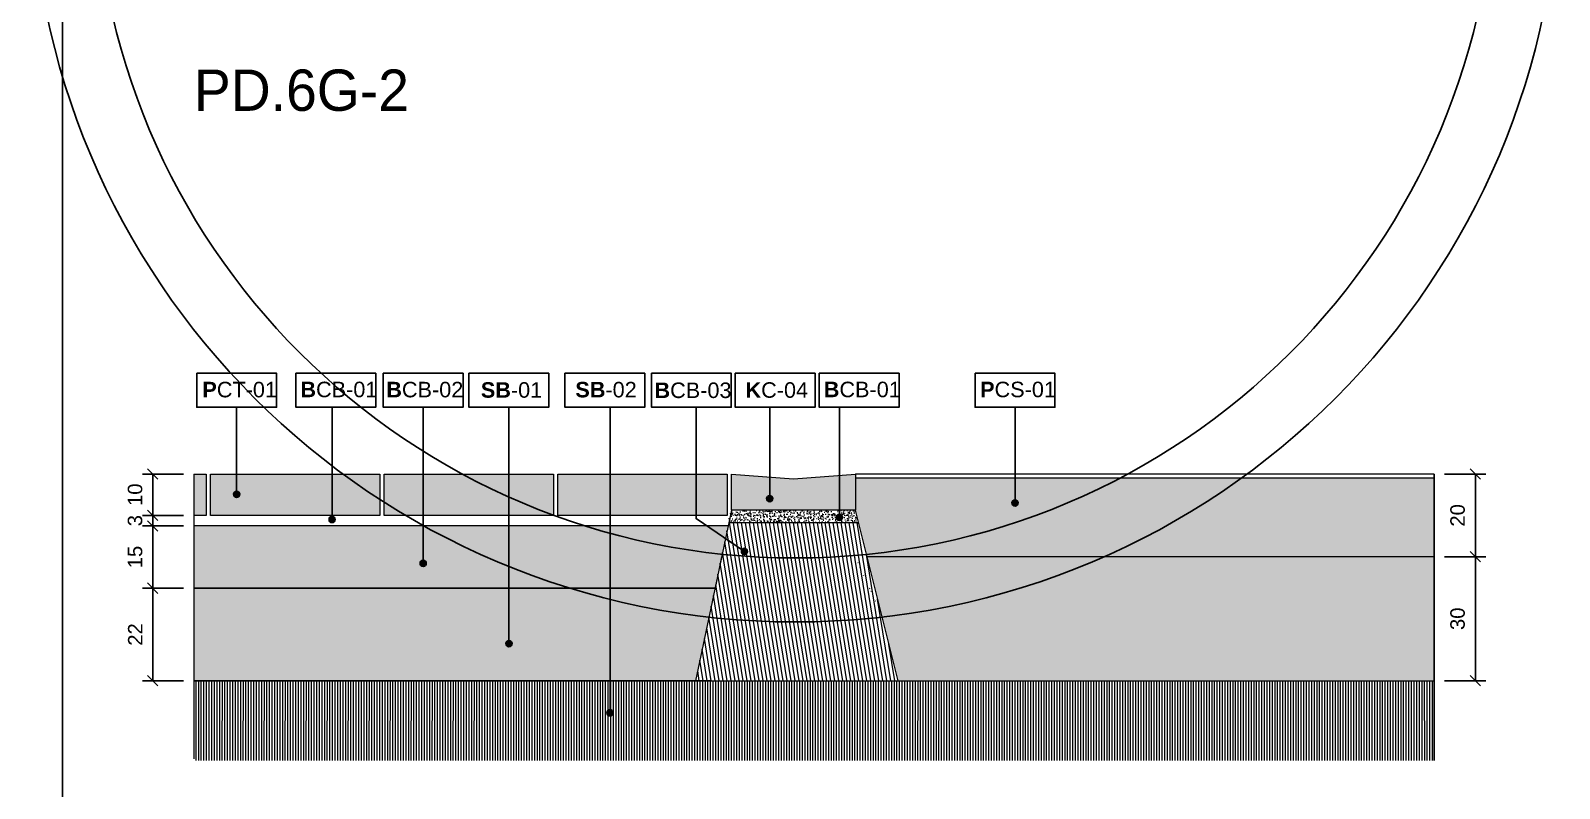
# Model space of a CAD drawing. Header units: metres. Extents: x -325 to 301, y -147 to 149.
# Drawn here: x 72.157 to 75.855, y 58.396 to 60.229 of the extents above; entities that cross this region are included whole.
import ezdxf

# ---------------------------------------------------------------- set-up
doc = ezdxf.new("R2010")
doc.units = ezdxf.units.M
doc.layers.get('Defpoints').update_dxf_attribs({"lineweight": 13})
doc.layers.add('-aux', color=50, linetype='Continuous', plot=False)
doc.layers.add('-AUX_RIM', color=2, linetype='Continuous', plot=False)
doc.layers.add('0-TX-1_25', color=7, linetype='Continuous', true_color=0x3f4f7f)
doc.layers.add('3-TR-paviment fort', color=7, linetype='Continuous', true_color=0xd1d1d1)
for name, color, linetype, lineweight in [('1-CM', 7, 'Continuous', 0), ('2-L-secció', 1, 'Continuous', 0), ('3-TR Formigó', 252, 'Continuous', 0), ('3-TR Seleccionat', 44, 'Continuous', 0), ('3-TR Tot-u', 37, 'Continuous', 0)]:
    doc.layers.add(name, color=color, linetype=linetype, lineweight=lineweight)
for name, color, linetype in [('1-SECCIÓ', 1, 'Continuous'), ('A-KEYPLAN_HATCH', 7, 'Continuous'), ('A_TEXT_2', 7, 'Continuous')]:
    doc.layers.add(name, color=color, linetype=linetype)
doc.layers.add('3-TR tot_u', color=7, linetype='Continuous', lineweight=5, true_color=0x787878)
doc.styles.get("Standard").update_dxf_attribs({"font": 'arial.ttf'})
doc.styles.add('x-llegenda materials$0$ENGRAVERS', font='TT0586M.TTF')
doc.dimstyles.new('ISO-25', dxfattribs={"dimtxt": 0.1, "dimasz": 0.1, "dimexe": 0.1, "dimexo": 0.1, "dimgap": 0.1, "dimtad": 1, "dimdec": 0, "dimlfac": 100, "dimzin": 9, "dimtxsty": 'Standard', "dimblk": 'OBLIQUE', "dimcen": 0.1, "dimadec": 0, "dimazin": 0, "dimtfac": 1, "dimtdec": 0, "dimtmove": 0, "dimatfit": 3, "dimldrblk": 'OBLIQUE', "dimfxl": 1, "dimarcsym": 0})

# ---------------------------------------------------------------- blocks, each defined once
blk = doc.blocks.new('PCB01')
at = {"layer": 'A-KEYPLAN_HATCH'}
blk.add_lwpolyline([(0.001, 0.00548), (0.01387, 0.00548), (0.01387, 0), (0.001, 0)], close=True, dxfattribs=at)
at = {"layer": 'A_TEXT_2', "insert": (0.0002, 0.00409), "char_height": 0.0025, "attachment_point": 1}
blk.add_mtext_dynamic_manual_height_columns('\\pi0.00171;{\\fArial|b1|i0|c0|p34;P}CT-01', width=0.0145619, gutter_width=0.015, heights=[0], dxfattribs=at)
blk = doc.blocks.new('hatch keyplan 2')
at = {"layer": 'A-KEYPLAN_HATCH'}
blk.add_lwpolyline([(0, 0.00548), (0.01287, 0.00548), (0.01287, 0), (0, 0)], close=True, dxfattribs=at)
blk = doc.blocks.new('hatch keyplan')
at = {"layer": 'A-KEYPLAN_HATCH'}
blk.add_blockref('hatch keyplan 2', (1.43058, 0.85215), dxfattribs=at)
blk = doc.blocks.new('B-CB02')
at = {"layer": 'A-KEYPLAN_HATCH'}
blk.add_blockref('hatch keyplan', (-1.43058, -0.85215), dxfattribs=at)
at = {"layer": 'A_TEXT_2', "insert": (-0.0008, 0.00409), "char_height": 0.0025, "attachment_point": 1}
blk.add_mtext_dynamic_manual_height_columns('\\pi0.00129;{\\fArial|b1|i0|c0|p34;B}CB-02', width=0.0145619, gutter_width=0.015, heights=[0], dxfattribs=at)
blk = doc.blocks.new('B-CB01')
at = {"layer": 'A-KEYPLAN_HATCH'}
blk.add_blockref('hatch keyplan', (-1.43058, -0.85215), dxfattribs=at)
at = {"layer": 'A_TEXT_2', "insert": (-0.0008, 0.00411), "char_height": 0.0025, "attachment_point": 1}
blk.add_mtext_dynamic_manual_height_columns('\\pi0.00152;{\\fArial|b1|i0|c0|p34;B}CB-01', width=0.0145619, gutter_width=0.015, heights=[0], dxfattribs=at)
blk = doc.blocks.new('SB-01')
at = {"layer": 'A-KEYPLAN_HATCH'}
blk.add_blockref('hatch keyplan', (-1.43058, -0.85215), dxfattribs=at)
at = {"layer": 'A_TEXT_2', "insert": (-0.0008, 0.00403), "char_height": 0.0025, "attachment_point": 1}
blk.add_mtext_dynamic_manual_height_columns('\\pi0.00271;{\\fArial|b1|i0|c0|p34;SB}-01', width=0.0145619, gutter_width=0.015, heights=[0], dxfattribs=at)
blk = doc.blocks.new('B-CB03')
at = {"layer": 'A-KEYPLAN_HATCH'}
blk.add_blockref('hatch keyplan', (-1.43058, -0.85215), dxfattribs=at)
at = {"layer": 'A_TEXT_2', "insert": (-0.0008, 0.00398), "char_height": 0.0025, "attachment_point": 1}
blk.add_mtext_dynamic_manual_height_columns('\\pi0.00128;{\\fArial|b1|i0|c0|p34;B}CB-03', width=0.0145619, gutter_width=0.015, heights=[0], dxfattribs=at)
blk = doc.blocks.new('PCS01')
at = {"layer": 'A-KEYPLAN_HATCH'}
blk.add_blockref('hatch keyplan', (-1.42958, -0.85215), dxfattribs=at)
at = {"layer": 'A_TEXT_2', "insert": (0.0002, 0.00411), "char_height": 0.0025, "attachment_point": 1}
blk.add_mtext_dynamic_manual_height_columns('\\pi0.00161;{\\fArial|b1|i0|c0|p34;P}CS-01', width=0.0145619, gutter_width=0.015, heights=[0], dxfattribs=at)
blk = doc.blocks.new('_Oblique')
at = {"color": 0, "lineweight": -2}
blk.add_line((-0.5, -0.5), (0.5, 0.5), dxfattribs=at)
blk = doc.blocks.new('*D1279')
at = {"layer": '0-TX-1_25', "color": 0, "lineweight": -2, "transparency": 16777216}
for p, q in [((75.5773, 59.1563), (75.677, 59.1563)), ((75.652, 59.1563), (75.652, 58.9563)), ((75.5773, 58.9563), (75.677, 58.9563))]:
    blk.add_line(p, q, dxfattribs=at)
at = {"layer": 'Defpoints', "color": 0, "transparency": 16777216}
for p in [(75.5523, 59.1563, 0), (75.5523, 58.9563, 0), (75.652, 58.9563)]:
    blk.add_point(p, dxfattribs=at)
at = {"layer": '0-TX-1_25', "color": 0, "lineweight": -2, "transparency": 16777216, "xscale": 0.025, "yscale": 0.025, "zscale": 0.025}
for p, rotation in [((75.652, 59.1563), 90), ((75.652, 58.9563), 270)]:
    blk.add_blockref('_Oblique', p, dxfattribs=dict(at, rotation=rotation))
at = {"layer": '0-TX-1_25', "color": 0, "transparency": 16777216, "insert": (75.6091, 59.0563), "char_height": 0.035, "attachment_point": 5, "rotation": 90}
blk.add_mtext('20', dxfattribs=at)
blk = doc.blocks.new('*D1280')
at = {"layer": '0-TX-1_25', "color": 0, "lineweight": -2, "transparency": 16777216}
for p, q in [((75.5773, 58.9563), (75.677, 58.9563)), ((75.652, 58.9563), (75.652, 58.6563)), ((75.5773, 58.6563), (75.677, 58.6563))]:
    blk.add_line(p, q, dxfattribs=at)
at = {"layer": 'Defpoints', "color": 0, "transparency": 16777216}
for p in [(75.5523, 58.9563, 0), (75.5523, 58.6563, 0), (75.652, 58.6563)]:
    blk.add_point(p, dxfattribs=at)
at = {"layer": '0-TX-1_25', "color": 0, "lineweight": -2, "transparency": 16777216, "xscale": 0.025, "yscale": 0.025, "zscale": 0.025}
for p, rotation in [((75.652, 58.9563), 90), ((75.652, 58.6563), 270)]:
    blk.add_blockref('_Oblique', p, dxfattribs=dict(at, rotation=rotation))
at = {"layer": '0-TX-1_25', "color": 0, "transparency": 16777216, "insert": (75.6091, 58.8063), "char_height": 0.035, "attachment_point": 5, "rotation": 90}
blk.add_mtext('30', dxfattribs=at)
blk = doc.blocks.new('*D1281')
at = {"layer": '0-TX-1_25', "color": 0, "lineweight": -2, "transparency": 16777216}
for p, q in [((72.5273, 59.1563), (72.4279, 59.1563)), ((72.4529, 59.1563), (72.4529, 59.0563)), ((72.5273, 59.0563), (72.4279, 59.0563))]:
    blk.add_line(p, q, dxfattribs=at)
at = {"layer": 'Defpoints', "color": 0, "transparency": 16777216}
for p in [(72.5523, 59.1563), (72.4529, 59.0563), (72.5523, 59.0563, 0)]:
    blk.add_point(p, dxfattribs=at)
at = {"layer": '0-TX-1_25', "color": 0, "lineweight": -2, "transparency": 16777216, "xscale": 0.025, "yscale": 0.025, "zscale": 0.025}
for p, rotation in [((72.4529, 59.1563), 90), ((72.4529, 59.0563), 270)]:
    blk.add_blockref('_Oblique', p, dxfattribs=dict(at, rotation=rotation))
at = {"layer": '0-TX-1_25', "color": 0, "transparency": 16777216, "insert": (72.4101, 59.1063), "char_height": 0.035, "attachment_point": 5, "rotation": 90}
blk.add_mtext('10', dxfattribs=at)
blk = doc.blocks.new('*D1278')
at = {"layer": '0-TX-1_25', "color": 0, "lineweight": -2, "transparency": 16777216}
for p, q in [((72.4529, 59.0563), (72.4529, 59.0813)), ((72.5273, 59.0563), (72.4279, 59.0563)), ((72.5273, 59.0309), (72.4279, 59.0309)), ((72.4529, 59.0563), (72.4529, 59.0309)), ((72.4529, 59.0309), (72.4529, 59.0059))]:
    blk.add_line(p, q, dxfattribs=at)
at = {"layer": 'Defpoints', "color": 0, "transparency": 16777216}
for p in [(72.4529, 59.0309), (72.5523, 59.0563, 0), (72.5523, 59.0309, 0)]:
    blk.add_point(p, dxfattribs=at)
at = {"layer": '0-TX-1_25', "color": 0, "lineweight": -2, "transparency": 16777216, "xscale": 0.025, "yscale": 0.025, "zscale": 0.025}
for p, rotation in [((72.4529, 59.0563), 270), ((72.4529, 59.0309), 90)]:
    blk.add_blockref('_Oblique', p, dxfattribs=dict(at, rotation=rotation))
at = {"layer": '0-TX-1_25', "color": 0, "transparency": 16777216, "insert": (72.41, 59.0436), "char_height": 0.035, "attachment_point": 5, "rotation": 90}
blk.add_mtext('3', dxfattribs=at)
blk = doc.blocks.new('*D1282')
at = {"layer": '0-TX-1_25', "color": 0, "lineweight": -2, "transparency": 16777216}
for p, q in [((72.5273, 59.0309), (72.4279, 59.0309)), ((72.4529, 59.0309), (72.4529, 58.8803)), ((72.5273, 58.8803), (72.4279, 58.8803))]:
    blk.add_line(p, q, dxfattribs=at)
at = {"layer": 'Defpoints', "color": 0, "transparency": 16777216}
for p in [(72.5523, 59.0309, 0), (72.4529, 58.8803), (72.5523, 58.8803)]:
    blk.add_point(p, dxfattribs=at)
at = {"layer": '0-TX-1_25', "color": 0, "lineweight": -2, "transparency": 16777216, "xscale": 0.025, "yscale": 0.025, "zscale": 0.025}
for p, rotation in [((72.4529, 59.0309), 90), ((72.4529, 58.8803), 270)]:
    blk.add_blockref('_Oblique', p, dxfattribs=dict(at, rotation=rotation))
at = {"layer": '0-TX-1_25', "color": 0, "transparency": 16777216, "insert": (72.4101, 58.9556), "char_height": 0.035, "attachment_point": 5, "rotation": 90}
blk.add_mtext('15', dxfattribs=at)
blk = doc.blocks.new('*D1283')
at = {"layer": '0-TX-1_25', "color": 0, "lineweight": -2, "transparency": 16777216}
for p, q in [((72.5273, 58.8803), (72.4279, 58.8803)), ((72.4529, 58.8803), (72.4529, 58.6563)), ((72.5273, 58.6563), (72.4279, 58.6563))]:
    blk.add_line(p, q, dxfattribs=at)
at = {"layer": 'Defpoints', "color": 0, "transparency": 16777216}
for p in [(72.5523, 58.8803), (72.4529, 58.6563), (72.5523, 58.6563, 0)]:
    blk.add_point(p, dxfattribs=at)
at = {"layer": '0-TX-1_25', "color": 0, "lineweight": -2, "transparency": 16777216, "xscale": 0.025, "yscale": 0.025, "zscale": 0.025}
for p, rotation in [((72.4529, 58.8803), 90), ((72.4529, 58.6563), 270)]:
    blk.add_blockref('_Oblique', p, dxfattribs=dict(at, rotation=rotation))
at = {"layer": '0-TX-1_25', "color": 0, "transparency": 16777216, "insert": (72.4104, 58.7683), "char_height": 0.035, "attachment_point": 5, "rotation": 90}
blk.add_mtext('22', dxfattribs=at)
blk = doc.blocks.new('SB-02')
at = {"layer": 'A-KEYPLAN_HATCH'}
blk.add_blockref('hatch keyplan', (-1.43058, -0.85215), dxfattribs=at)
at = {"layer": 'A_TEXT_2', "insert": (-0.0008, 0.00408), "char_height": 0.0025, "attachment_point": 1}
blk.add_mtext_dynamic_manual_height_columns('\\pi0.00249;{\\fArial|b1|i0|c0|p34;SB}-02', width=0.0145619, gutter_width=0.015, heights=[0], dxfattribs=at)
blk = doc.blocks.new('POINT')
at = {"layer": '0-TX-1_25'}
h = blk.add_hatch(dxfattribs=at)
h.set_pattern_fill('ANGLE', color=256)
h.set_pattern_definition([(0, (-83.747, -12.726), (0, 6.985), [5.08, -1.905]), (90, (-83.747, -12.726), (-6.985, 4e-16), [5.08, -1.905])])
edge = h.paths.add_edge_path()
edge.add_arc((0, 0), 0.0075, 0, 360)
h = blk.add_hatch(color=256, dxfattribs=at)
h.dxf.hatch_style = 1
edge = h.paths.add_edge_path()
edge.add_arc((0, 0), 0.0075, 0, 360)
blk.add_circle((0, 0), 0.0075, dxfattribs=at)
blk = doc.blocks.new('K03')
at = {"layer": 'A-KEYPLAN_HATCH'}
blk.add_blockref('hatch keyplan', (-1.43058, -0.85215), dxfattribs=at)
at = {"layer": 'A_TEXT_2', "insert": (-0.0008, 0.00402), "char_height": 0.0025, "attachment_point": 1}
blk.add_mtext_dynamic_manual_height_columns('\\pi0.00245;{\\fArial|b1|i0|c0|p34;K}C-04', width=0.0145619, gutter_width=0.015, heights=[0], dxfattribs=at)

msp = doc.modelspace()

# ---------------------------------------------------------------- hatches: boundary and pattern name
at = {"layer": '3-TR Formigó'}
h = msp.add_hatch(dxfattribs=at)
h.set_pattern_fill('ANSI31', color=256, scale=0.003, angle=234.1752, style=0)
h.set_pattern_definition([(279.17524, (76.836509, 58.756323), (0.00940313, 0.001518806), [])])
h.paths.add_polyline_path([(74.1596, 59.0391), (73.846, 59.039), (73.7659, 58.6563), (74.2555, 58.6563)])
at = {"layer": '3-TR Seleccionat'}
h = msp.add_hatch(dxfattribs=at)
h.set_pattern_fill('ANSI31', color=256, scale=0.002, angle=45, style=0)
h.set_pattern_definition([(90, (-440999.1790616, -650777.711124), (-0.00635, 1e-18), [])])
h.paths.add_polyline_path([(75.5523, 58.6563), (73.8023, 58.6563), (72.5523, 58.6563), (72.5523, 58.4639), (75.5523, 58.4639)])
at = {"layer": '3-TR Tot-u'}
h = msp.add_hatch(dxfattribs=at)
h.set_pattern_fill('EARTH', color=256, scale=0.005, angle=-80.8248, style=0)
h.set_pattern_definition([(279.175244, (29.06367, 63.898124), (0.036406452, -0.026281081), [0.03175, -0.03175]), (279.175244, (29.075424, 63.900022), (0.036406452, -0.026281081), [0.03175, -0.03175]), (279.175244, (29.087178, 63.90192), (0.036406452, -0.026281081), [0.03175, -0.03175]), (9.175244, (29.09173, 63.898636), (0.026281081, 0.036406452), [0.03175, -0.03175]), (9.175244, (29.093627, 63.886882), (0.026281081, 0.036406452), [0.03175, -0.03175]), (9.175244, (29.095526, 63.875128), (0.026281081, 0.036406452), [0.03175, -0.03175])])
h.paths.add_polyline_path([(73.7659, 58.6563), (73.8128, 58.8803), (72.5523, 58.8803), (72.5523, 58.6563)])
h.paths.add_polyline_path([(74.1805, 58.9563), (74.2555, 58.6563), (75.5523, 58.6563), (75.5523, 58.9563)])
h = msp.add_hatch(dxfattribs=at)
h.set_pattern_fill('EARTH', color=256, scale=0.005, angle=-80.8248, style=0)
h.set_pattern_definition([(44.999999995, (-269456.515528, 738621.152596), (3.8e-12, 0.0449012806053), [0.03175, -0.03175]), (44.999999995, (-269456.523947, 738621.161015), (3.8e-12, 0.0449012806053), [0.03175, -0.03175]), (44.999999995, (-269456.532366, 738621.169434), (3.8e-12, 0.0449012806053), [0.03175, -0.03175]), (134.999999995, (-269456.532366, 738621.175046), (-0.0449012806053, 3.8e-12), [0.03175, -0.03175]), (134.999999995, (-269456.523947, 738621.183465), (-0.0449012806053, 3.8e-12), [0.03175, -0.03175]), (134.999999995, (-269456.515528, 738621.191884), (-0.0449012806053, 3.8e-12), [0.03175, -0.03175])])
h.paths.add_polyline_path([(74.209, 58.8303), (74.2102, 58.8303), (74.1523, 58.9563)])
at = {"layer": '3-TR tot_u'}
h = msp.add_hatch(dxfattribs=at)
h.set_pattern_fill('AR-CONC', color=256, scale=0.0002, angle=90.2664)
h.set_pattern_definition([(140.266414, (0, -1.817234), (0.003018359, 0.036451363), [0.00381, -0.04191]), (85.266414, (0, -1.817234), (-0.038178181, -0.007226283), [0.003048, -0.033528117]), (190.71786, (0.00025, -1.814197), (-0.035159821, 0.02922508), [0.003238002, -0.035618049]), (136.450614, (-0.01016, -1.81728), (0.008156283, 0.05425432), [0.005715, -0.062865]), (186.90197, (-0.00948, -1.81276), (-0.049705466, 0.047250218), [0.004857005, -0.053427122]), (81.450565, (-0.01016, -1.81728), (-0.049705466, 0.047250218), [0.004571993, -0.050291946]), (111.266414, (-0.007644, -1.81219), (0.0203118235, 0.030417653), [0.00381, -0.04191]), (56.266414, (-0.007644, -1.81219), (-0.036894668, 0.012188985), [0.003048, -0.033528]), (161.71786, (-0.00595, -1.809655), (-0.016582845, 0.042606638), [0.003238002, -0.035617988]), (127.766414, (0, -1.817234), (-0.0169136972, 0.0005390813), [0, -0.0331216, 0, -0.034036, 0, -0.033655]), (97.766414, (0, -1.817234), (-0.020098038, 0.0132706243), [0, -0.0194056, 0, -0.0323596, 0, -0.012827]), (57.766414, (5.3e-05, -1.828563), (0.0010196429, 0.0271231534), [0, -0.0127, 0, -0.039624, 0, -0.052578]), (47.766414, (7.6e-05, -1.833642), (-0.005222997, 0.0296018704), [0, -0.01651, 0, -0.0263144, 0, -0.037338])])
edge = h.paths.add_edge_path()
edge.add_line((74.1523, 59.1463), (75.5523, 59.1463))
edge.add_line((75.5523, 59.1463), (75.5523, 58.9563))
edge.add_line((75.5523, 58.9563), (74.1813, 58.9563))
edge.add_line((74.1813, 58.9563), (74.1523, 59.0691))
edge.add_line((74.1523, 59.0691), (74.1523, 59.1463))
h = msp.add_hatch(dxfattribs=at)
h.set_pattern_fill('AR-CONC', color=256, scale=9e-05, angle=89.1201)
h.set_pattern_definition([(139.120136, (-10.294102, 37.920476), (0.0016861337, 0.0163726586), [0.0017145, -0.0188595]), (84.120136, (-10.294102, 37.920476), (-0.0172417962, -0.002907487), [0.0013716, -0.0150876526]), (189.57158, (-10.293961, 37.921841), (-0.0155556617, 0.0134651714), [0.0014571008, -0.016028122]), (135.304336, (-10.298673, 37.920547), (0.0041580035, 0.024336133), [0.00257175, -0.02828925]), (185.755694, (-10.298327, 37.922575), (-0.021937625, 0.021705804), [0.002185652, -0.024042205]), (80.304287, (-10.298673, 37.920547), (-0.021937625, 0.021705804), [0.002057397, -0.022631376]), (110.120136, (-10.297495, 37.922815), (0.0094123187, 0.0135023525), [0.0017145, -0.0188595]), (55.120136, (-10.297495, 37.922815), (-0.01648955, 0.0058160805), [0.0013716, -0.0150876]), (160.571581, (-10.296711, 37.92394), (-0.0070772314, 0.019318433), [0.0014571008, -0.0160280944]), (126.620136, (-10.294102, 37.9204764), (-0.00760478767, 0.00039479935), [0, -0.01490472, 0, -0.0153162, 0, -0.01514475]), (96.620136, (-10.294102, 37.9204764), (-0.0089228417, 0.0061515134), [0, -0.00873252, 0, -0.01456182, 0, -0.00577215]), (56.620136, (-10.29418, 37.915379), (0.0007029168, 0.0121937974), [0, -0.005715, 0, -0.0178308, 0, -0.0236601]), (46.620136, (-10.294215, 37.913094), (-0.002083395, 0.0133651946), [0, -0.0074295, 0, -0.01184148, 0, -0.0168021])])
h.paths.add_polyline_path([(73.8438, 59.039), (73.8522, 59.0685), (74.1505, 59.069), (74.1595, 59.0379)])
h = msp.add_hatch(dxfattribs=at)
h.set_pattern_fill('AR-CONC', color=256, scale=0.0002, angle=90.2664)
h.set_pattern_definition([(140.2664143104, (269984.931893, -738412.747452), (0.0030183585511, 0.0364513625844), [0.00381, -0.04191]), (85.2664143104, (269984.931893, -738412.74745), (-0.0381781810675, -0.0072262829332), [0.003048, -0.033528116834]), (190.7178590104, (269984.932144, -738412.744414), (-0.0351598209585, 0.0292250795622), [0.00323800176, -0.03561804892]), (136.4506143104, (269984.921733, -738412.7475), (0.0081562825582, 0.0542543196878), [0.005715, -0.062865]), (186.9019719204, (269984.922413, -738412.74298), (-0.049705465848, 0.047250217616), [0.004857004628, -0.053427121632]), (81.45056548, (269984.921733, -738412.7475), (-0.0497054658455, 0.0472502176188), [0.004571993414, -0.050291946384]), (111.2664143104, (269984.92425, -738412.742407), (0.0203118235131, 0.0304176527954), [0.00381, -0.04191]), (56.2664143104, (269984.92425, -738412.742407), (-0.0368946682902, 0.0121889849718), [0.003048, -0.033528]), (161.7178593104, (269984.925942, -738412.739872), (-0.016582844967, 0.0426066376987), [0.00323800176, -0.03561798752]), (127.7664143104, (269984.931893, -738412.747452), (-0.0169136972324, 0.00053908133522), [0, -0.0331216, 0, -0.034036, 0, -0.033655]), (97.7664143104, (269984.931893, -738412.747452), (-0.02009803784808, 0.0132706243038), [0, -0.0194056, 0, -0.0323596, 0, -0.012827]), (57.7664143104, (269984.931946, -738412.75878), (0.00101964285024, 0.02712315336895), [0, -0.0127, 0, -0.039624, 0, -0.052578]), (47.7664143104, (269984.93197, -738412.76386), (-0.0052229971542, 0.0296018704426), [0, -0.01651, 0, -0.0263144, 0, -0.037338])])
h.paths.add_polyline_path([(72.3823, 58.952), (72.3823, 58.9603), (72.3823, 58.9603)])
h.paths.add_polyline_path([(72.5523, 58.8803), (73.8128, 58.8803), (73.8297, 58.9611), (73.8443, 59.0309), (72.5523, 59.0303)])
at = {"layer": '3-TR-paviment fort'}
for points in [[(72.5523, 59.1563), (72.5823, 59.1563), (72.5823, 59.0563), (72.5523, 59.0563)], [(73.0023, 59.0563), (72.5923, 59.0563), (72.5923, 59.1563), (73.0023, 59.1563)], [(73.4223, 59.0563), (73.0123, 59.0563), (73.0123, 59.1563), (73.4223, 59.1563)], [(73.8423, 59.0563), (73.4323, 59.0563), (73.4323, 59.1563), (73.8423, 59.1563)], [(74.1523, 59.1562), (74.1523, 59.069), (73.8523, 59.0691), (73.8523, 59.1563), (74.003, 59.1451)]]:
    msp.add_hatch(color=256, dxfattribs=at).paths.add_polyline_path(points)

# ---------------------------------------------------------------- linework, layer by layer
at = {"layer": '-aux'}
msp.add_lwpolyline([(72.2345, 3.4567), (72.2345, 133.4567)], dxfattribs=at)
at = {"layer": '-AUX_RIM'}
for radius in [1.849, 1.6943]:
    msp.add_circle((74.0063, 60.6476, 0), radius, dxfattribs=at)
msp.add_line((75.5523, 59.1563, 0), (75.5523, 58.4631, 0))
at = {"layer": '0-TX-1_25'}
for points in [[(72.6557, 59.1073), (72.6557, 59.318)], [(72.8866, 59.0464), (72.8866, 59.318)], [(73.1069, 58.9402), (73.1069, 59.318)], [(73.3143, 58.7462), (73.3143, 59.318)], [(73.5589, 58.5788), (73.5589, 59.318)], [(73.884, 58.9692), (73.767, 59.0486), (73.767, 59.318)], [(73.9452, 59.0968), (73.9452, 59.318)], [(74.1138, 59.0516), (74.1138, 59.318)], [(74.5385, 59.0865), (74.5385, 59.318)]]:
    msp.add_lwpolyline(points, dxfattribs=at)
at = {"layer": '1-CM'}
for p, q in [((75.5523, 59.1563, 0), (74.1523, 59.1566, 0)), ((75.5523, 59.1563, 0), (74.1523, 59.1563, 0)), ((75.5523, 59.1463, 0), (74.1523, 59.1463, 0)), ((75.5523, 58.9563, 0), (74.1797, 58.9563, 0)), ((75.5523, 58.9563, 0), (74.1797, 58.9563, 0)), ((75.5523, 58.9563, 0), (74.1797, 58.9563, 0)), ((72.5523, 58.8803), (73.8128, 58.8803, 0)), ((73.8128, 58.8803, 0), (72.5523, 58.8803, 0)), ((72.5523, 58.8303, 0), (72.5523, 58.6563, 0)), ((73.8023, 58.6563, 0), (72.5523, 58.6563, 0)), ((72.5523, 58.6563, 0), (75.5523, 58.6563, 0))]:
    msp.add_line(p, q, dxfattribs=at)
at = {"layer": '1-CM', "elevation": 0}
for points in [[(72.5523, 59.1563), (72.5823, 59.1563), (72.5823, 59.0563), (72.5523, 59.0563)], [(73.8523, 59.1563), (74.003, 59.1451), (74.1523, 59.1562)], [(74.1523, 59.0691), (73.8523, 59.069)], [(73.8443, 59.0309), (72.5523, 59.0309)], [(73.846, 59.039), (74.16, 59.0391)], [(73.8287, 58.9563), (73.8128, 58.8803)], [(74.1813, 58.9563), (74.1805, 58.9563)]]:
    msp.add_lwpolyline(points, dxfattribs=at)
for points in [[(73.0023, 59.0563), (72.5923, 59.0563), (72.5923, 59.1563), (73.0023, 59.1563)], [(73.4223, 59.0563), (73.0123, 59.0563), (73.0123, 59.1563), (73.4223, 59.1563)], [(73.8423, 59.0563), (73.4323, 59.0563), (73.4323, 59.1563), (73.8423, 59.1563)], [(74.1523, 59.1562), (74.1523, 59.069), (73.8523, 59.0691), (73.8523, 59.1563), (74.003, 59.1451)], [(73.8523, 59.0691), (73.7659, 58.6563), (74.2555, 58.6563), (74.1523, 59.0691)], [(73.8287, 58.9563), (73.8287, 58.9563)]]:
    msp.add_lwpolyline(points, close=True, dxfattribs=at)
at = {"layer": '1-SECCIÓ'}
msp.add_line((75.5523, 59.1563, 0), (75.5523, 58.4631, 0), dxfattribs=at)
at = {"layer": '2-L-secció'}
msp.add_lwpolyline([(72.5523, 59.1563), (72.5523, 58.4675)], dxfattribs=at)

# ---------------------------------------------------------------- block references
at = {"color": 244, "true_color": 0x991b1e, "xscale": 14.99999999999007, "yscale": 14.99999999999007, "zscale": 14.99999999999007}
msp.add_blockref('K03', (73.8618, 59.318), dxfattribs=at)
at = {"layer": '0-TX-1_25', "xscale": 15, "yscale": 15, "zscale": 15}
for name, p in [('PCB01', (72.5441, 59.318)), ('B-CB01', (72.7991, 59.318)), ('B-CB02', (73.0103, 59.318)), ('SB-01', (73.2177, 59.318)), ('SB-02', (73.4496, 59.318)), ('B-CB03', (73.6592, 59.318)), ('B-CB01', (74.0651, 59.318))]:
    msp.add_blockref(name, p, dxfattribs=at)
at = {"layer": '0-TX-1_25', "rotation": 358.8682194563586}
for p in [(72.6557, 59.1073), (73.9452, 59.0968), (74.1138, 59.0516), (74.5385, 59.0865), (72.8866, 59.0464), (73.1069, 58.9402), (73.884, 58.9692), (73.3143, 58.7462), (73.5589, 58.5788)]:
    msp.add_blockref('POINT', p, dxfattribs=at)
at = {"layer": 'A-KEYPLAN_HATCH', "xscale": 14.99999999999944, "yscale": 14.99999999999944, "zscale": 14.99999999999944}
msp.add_blockref('PCS01', (74.4269, 59.318), dxfattribs=at)

# ---------------------------------------------------------------- texts
at = {"layer": '-aux', "insert": (72.5523, 60.1347), "char_height": 0.1, "width": 19.210099, "attachment_point": 1, "style": 'x-llegenda materials$0$ENGRAVERS'}
msp.add_mtext('PD.6G-2', dxfattribs=at)

# ---------------------------------------------------------------- dimensions: what is measured, and where the dimension line sits
at = {"layer": '0-TX-1_25'}
for base, p1, p2, picture, middle in [((72.4529, 59.0563), (72.5523, 59.1563), (72.5523, 59.0563, 0), '*D1281', (72.4101, 59.1063)), ((75.652, 58.9563), (75.5523, 59.1563, 0), (75.5523, 58.9563, 0), '*D1279', (75.6091, 59.0563)), ((72.4529, 58.8803), (72.5523, 59.0309, 0), (72.5523, 58.8803), '*D1282', (72.4101, 58.9556)), ((75.652, 58.6563), (75.5523, 58.9563, 0), (75.5523, 58.6563, 0), '*D1280', (75.6091, 58.8063)), ((72.4529, 58.6563), (72.5523, 58.8803), (72.5523, 58.6563, 0), '*D1283', (72.4104, 58.7683))]:
    dim = msp.add_linear_dim(base=base, p1=p1, p2=p2, angle=90, dimstyle='ISO-25', override={"dimtxt": 0.035, "dimasz": 0.025, "dimexe": 0.025, "dimexo": 0.025, "dimgap": 0.025, "dimblk1": 'Oblique', "dimblk2": 'Oblique', "dimsah": 1, "dimfxl": 0.1, "dimfxlon": 1, "dimarcsym": 1}, dxfattribs=at)
    dim.commit()
    dim.dimension.update_dxf_attribs({"geometry": picture, "text_midpoint": middle})
dim = msp.add_linear_dim(base=(72.4529, 59.0309), p1=(72.5523, 59.0563, 0), p2=(72.5523, 59.0309, 0), angle=90, dimstyle='ISO-25', override={"dimtxt": 0.035, "dimasz": 0.025, "dimexe": 0.025, "dimexo": 0.025, "dimgap": 0.025, "dimblk1": 'Oblique', "dimblk2": 'Oblique', "dimsah": 1, "dimfxl": 0.1, "dimfxlon": 1, "dimarcsym": 1}, dxfattribs=at)
dim.commit()
dim.dimension.update_dxf_attribs({"geometry": '*D1278', "text_midpoint": (72.4529, 59.0436), "dimtype": 160})

doc.saveas('drawing.dxf')
